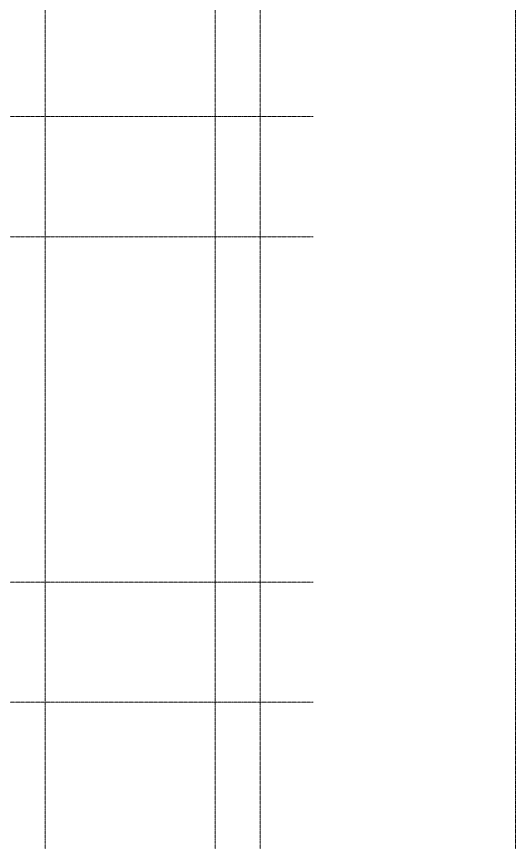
# Model space of a CAD drawing. Header units: millimetres. Extents: x -24360 to 609566, y -391049 to 148426.
# Drawn here: x 23629 to 33600, y 30800 to 47300 of the extents above; entities that cross this region are included whole.
import ezdxf

# ---------------------------------------------------------------- set-up
doc = ezdxf.new("R2010")
doc.units = ezdxf.units.MM
doc.linetypes.add('CENTER2', pattern=[28.575, 19.05, -3.175, 3.175, -3.175])
doc.layers.add('АР_Оси_РД_100', color=7, linetype='Continuous', lineweight=0, true_color=0x525252)
doc.layers.add('РД_Оси_100', color=7, linetype='Continuous', lineweight=0, true_color=0x525252)

# ---------------------------------------------------------------- blocks, each defined once
blk = doc.blocks.new('СОШ_2200_АР_ОСИ_М100_28.05.24')
at = {"layer": 'АР_Оси_РД_100', "linetype": 'CENTER2'}
for p, q in [((24200, -6155), (24200, 139938.679)), ((27600, -6155), (27600, 139938.679)), ((29555, 45300), (-5954.958, 45300)), ((29555, 42900), (-5954.958, 42900)), ((29555, 36000), (-5954.958, 36000)), ((29555, 33600), (-5954.958, 33600))]:
    blk.add_line(p, q, dxfattribs=at)
for points in [[(28500, -6155), (28500, 139938.679)], [(33600, 139938.679), (33600, -6155)]]:
    blk.add_lwpolyline(points, dxfattribs=at)

msp = doc.modelspace()

# ---------------------------------------------------------------- block references
at = {"layer": 'РД_Оси_100'}
msp.add_blockref('СОШ_2200_АР_ОСИ_М100_28.05.24', (0, 0), dxfattribs=at)

doc.saveas('drawing.dxf')
